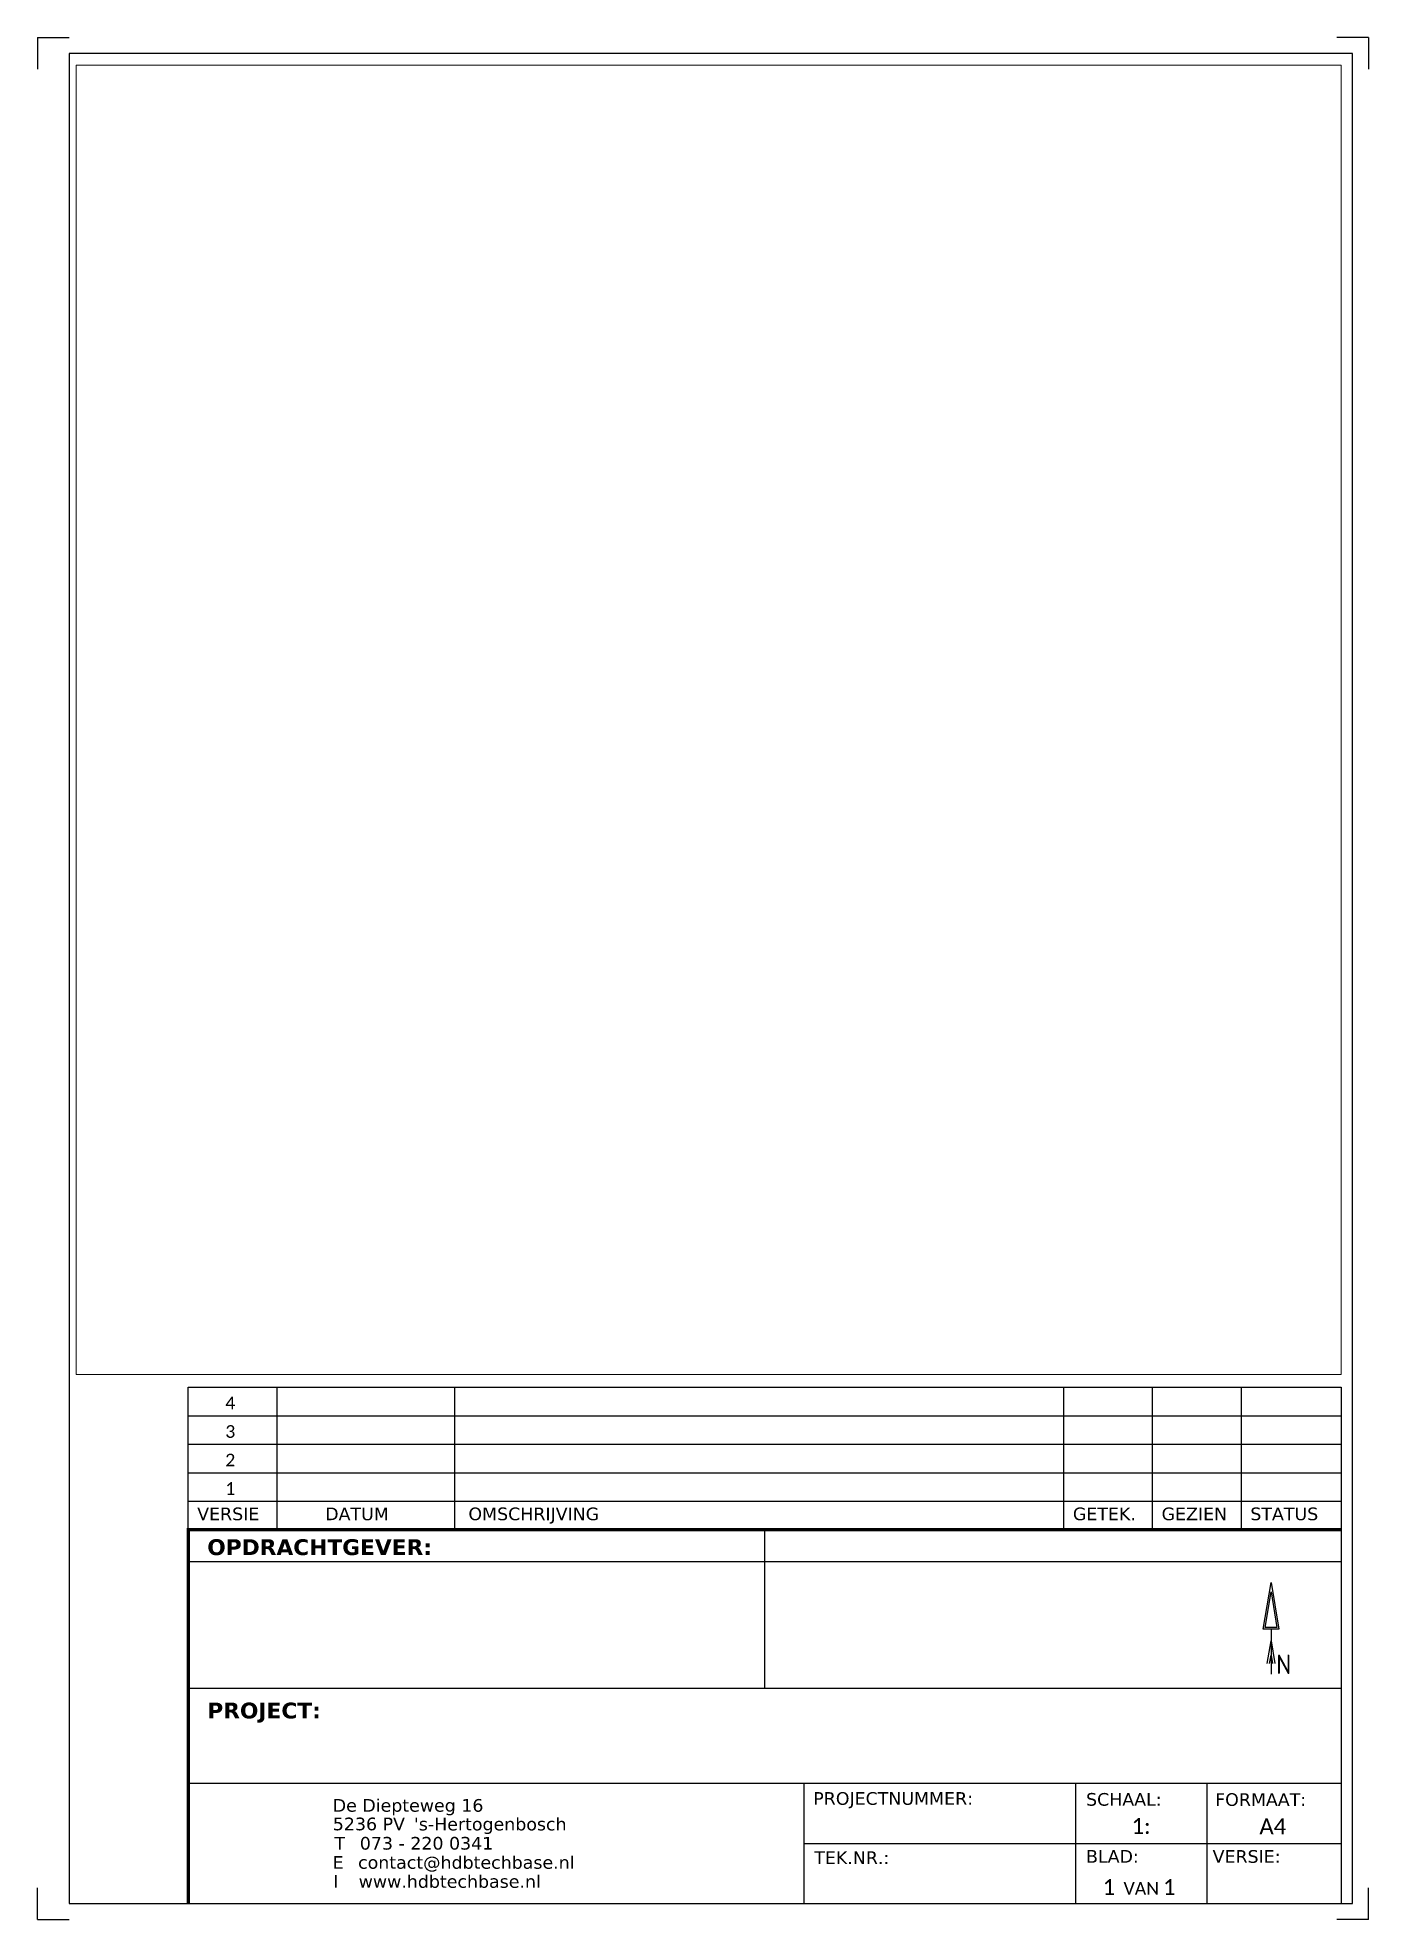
# Paper-space layout 'A4 S' of a CAD drawing. Header units: metres, sheet in millimetres. Extents: x 0 to 210, y 0 to 297.
import ezdxf
from ezdxf.enums import TextEntityAlignment as Align

# ---------------------------------------------------------------- set-up
doc = ezdxf.new("R2010")
doc.units = ezdxf.units.M
doc.layers.add('KADER', color=7, linetype='Continuous')
doc.layers.add('LS Text', color=7, linetype='Continuous')
doc.layers.add('niet plotten', color=1, linetype='Continuous', plot=False)
doc.styles.add('Legend', font='calibri.ttf')
doc.styles.add('MD', font='isocp.shx', dxfattribs={"height": 1.25})
doc.styles.add('Verdana', font='verdana.ttf')
doc.styles.add('verdana vet', font='verdanab.ttf')

# ---------------------------------------------------------------- blocks, each defined once
blk = doc.blocks.new('Noordpijl')
at = {"flags": 128}
for points in [[(996.24, 67.29), (997.99, 77.79), (999.74, 67.29), (996.24, 67.29)], [(997.13, 59.5), (997.99, 64.66), (998.85, 59.5)], [(997.67, 59.5), (997.99, 61.42), (998.31, 59.5)]]:
    blk.add_lwpolyline(points, dxfattribs=at)
blk.add_lwpolyline([(996.65, 67.64), (997.99, 75.66), (999.32, 67.64)], close=True, dxfattribs=at)
blk.add_lwpolyline([(997.99, 67.29), (997.99, 57.14)])
at = {"layer": 'LS Text', "style": 'MD'}
blk.add_text('N', height=4.38, dxfattribs=at).set_placement((999.15, 57.14))
blk = doc.blocks.new('Onderhoek BAM')
for p, q in [((-181.96, 59), (-181.96, 81.5)), ((-181.96, 81.5), (0, 81.5)), ((-167.96, 81.5), (-167.96, 59)), ((-139.96, 81.5), (-139.96, 59)), ((-43.77, 59), (-43.77, 81.5)), ((-29.77, 59), (-29.77, 81.5)), ((-15.77, 59), (-15.77, 81.5)), ((0, 81.5), (0, 0)), ((-181.96, 77), (0, 77)), ((-181.96, 72.5), (0, 72.5)), ((-181.96, 68), (0, 68)), ((-181.96, 63.5), (0, 63.5)), ((-90.98, 34), (-90.98, 59)), ((-181.96, 53.97), (0, 53.97)), ((-181.96, 34), (0, 34)), ((-181.96, 19), (0, 19)), ((-84.81, 19), (-84.81, 0)), ((-41.96, 19), (-41.96, 0)), ((-21.24, 19), (-21.24, 0)), ((-84.81, 9.5), (0, 9.5)), ((-181.96, 0), (0, 0))]:
    blk.add_line(p, q)
at = {"const_width": 0.5}
blk.add_lwpolyline([(-181.96, 0), (-181.96, 59), (0, 59)], dxfattribs=at)
for s, height, style, p in [('VERSIE', 2, 'Verdana', (-180.55, 60.5)), ('DATUM', 2, 'Verdana', (-160.35, 60.5)), ('OMSCHRIJVING', 2, 'Verdana', (-137.75, 60.5)), ('GETEK.', 2, 'Verdana', (-42.36, 60.5)), ('GEZIEN', 2, 'Verdana', (-28.36, 60.5)), ('STATUS', 2, 'Verdana', (-14.36, 60.5)), ('OPDRACHTGEVER:', 2.5, 'verdana vet', (-178.96, 55)), ('PROJECT:', 2.5, 'verdana vet', (-178.96, 29.21)), ('PROJECTNUMMER:', 2, 'Verdana', (-83.33, 15.58)), ('SCHAAL:', 2, 'Verdana', (-40.28, 15.44)), ('FORMAAT:', 2, 'Verdana', (-19.91, 15.41)), ('TEK.NR.:', 2, 'Verdana', (-83.17, 6.24)), ('BLAD:', 2, 'Verdana', (-40.28, 6.44)), ('VERSIE:', 2, 'Verdana', (-20.31, 6.43)), ('VAN', 2, 'Legend', (-34.36, 1.38))]:
    blk.add_text(s, height=height, dxfattribs=dict(style=style)).set_placement(p)
at = {"color": 7, "style": 'Verdana'}
for s, p in [('De Diepteweg 16', (-159.16, 14.49)), ('5236 PV', (-159.15, 11.56)), ("'s-Hertogenbosch", (-146.33, 11.54)), ('T', (-158.9, 8.5)), ('073 - 220 0341', (-154.89, 8.51)), ('contact@hdbtechbase.nl', (-155.16, 5.49))]:
    blk.add_text(s, height=2, dxfattribs=at).set_placement(p)
at = {"style": 'Legend'}
for tag, p, height in [('VERSIE', (-176.12, 78), 2), ('DATUM', (-164.96, 78), 2), ('OMSCHRIJVING', (-136.96, 78), 2), ('TEKENAAR', (-40.77, 78), 2), ('GEZIEN', (-26.77, 78), 2), ('STATUS', (-12.77, 78), 2), ('VERSIE', (-176.12, 73.5), 2), ('DATUM', (-164.96, 73.5), 2), ('OMSCHRIJVING', (-136.96, 73.5), 2), ('TEKENAAR', (-40.77, 73.5), 2), ('GEZIEN', (-26.77, 73.5), 2), ('STATUS', (-12.77, 73.5), 2), ('VERSIE', (-176.12, 69), 2), ('DATUM', (-164.96, 69), 2), ('OMSCHRIJVING', (-136.96, 69), 2), ('TEKENAAR', (-40.77, 69), 2), ('GEZIEN', (-26.77, 69), 2), ('STATUS', (-12.77, 69), 2), ('VERSIE', (-176.12, 64.5), 2), ('DATUM', (-164.96, 64.5), 2), ('OMSCHRIJVING', (-136.96, 64.5), 2), ('TEKENAAR', (-40.77, 64.5), 2), ('GEZIEN', (-26.77, 64.5), 2), ('STATUS', (-12.77, 64.5), 2), ('PROJECTOMSCHRIJVING', (-159.3, 27.04), 4), ('PLAATS', (-159.3, 20.66), 3), ('PROJECT.NR', (-74.05, 11.19), 2.5), ('TEK.NR', (-74.03, 1.56), 2.5), ('BLADEN', (-28.12, 1.36), 2.5)]:
    blk.add_attdef(tag, p, '', height=height, dxfattribs=at)
for tag, p in [('SCHAAL', (-31.6, 10.99)), ('FORMAAT', (-10.81, 10.93)), ('VERSIE.NR', (-11.96, 1.35))]:
    blk.add_attdef(tag, text='', height=2.5, dxfattribs=at).set_placement(p, align=Align.CENTER)
blk.add_attdef('BLAD', text='', height=2.5, dxfattribs=at).set_placement((-35.68, 1.36), align=Align.RIGHT)
at = {"layer": 'KADER', "style": 'Verdana'}
for s, p in [('E', (-159.17, 5.49)), ('I', (-159.08, 2.5)), ('www.hdbtechbase.nl', (-155.07, 2.48))]:
    blk.add_text(s, height=2, dxfattribs=at).set_placement(p)

psp = doc.layouts.new('A4 S')

# ---------------------------------------------------------------- linework, layer by layer
at = {"layer": 'KADER'}
psp.add_lwpolyline([(207.5, 2.5), (207.5, 294.5), (5, 294.5), (5, 2.5)], close=True, dxfattribs=at)
at = {"layer": 'niet plotten', "color": 1}
for p, q in [((0, 297), (0, 292)), ((0, 297), (5, 297)), ((210, 297), (205, 297)), ((210, 297), (210, 292)), ((0, 0), (0, 5)), ((210, 0), (210, 5)), ((0, 0), (5, 0)), ((210, 0), (205, 0))]:
    psp.add_line(p, q, dxfattribs=at)

# ---------------------------------------------------------------- block references
ref = psp.add_blockref('Onderhoek BAM', (205.73, 2.5))
ref.add_attrib('BLAD', '1', dxfattribs={"height": 2.5, "style": 'Legend'}).set_placement((170.05, 3.86), align=Align.RIGHT)
ref.add_attrib('BLADEN', '1', (177.6, 3.86), dxfattribs={"height": 2.5, "style": 'Legend'})
ref.add_attrib('SCHAAL', '1:', dxfattribs={"height": 2.5, "style": 'Legend'}).set_placement((174.13, 13.49), align=Align.CENTER)
ref.add_attrib('FORMAAT', 'A4', dxfattribs={"height": 2.5, "style": 'Legend'}).set_placement((194.92, 13.43), align=Align.CENTER)
ref.add_attrib('VERSIE', '1', (29.61, 67), dxfattribs={"height": 2, "style": 'Legend'})
ref.add_attrib('VERSIE', '2', (29.61, 71.5), dxfattribs={"height": 2, "style": 'Legend'})
ref.add_attrib('VERSIE', '3', (29.61, 76), dxfattribs={"height": 2, "style": 'Legend'})
ref.add_attrib('VERSIE', '4', (29.61, 80.5), dxfattribs={"height": 2, "style": 'Legend'})
at = {"xscale": 0.7, "yscale": 0.7, "zscale": 0.7}
psp.add_blockref('Noordpijl', (-503.95, -1.28), dxfattribs=at)

# ---------------------------------------------------------------- viewports
at = {"layer": 'KADER'}
psp.add_viewport(center=(105.9, 189.33), size=(199.65, 206.665), view_center_point=(251.66, 61.24), view_height=1164.358, dxfattribs=at)

doc.saveas('drawing.dxf')
